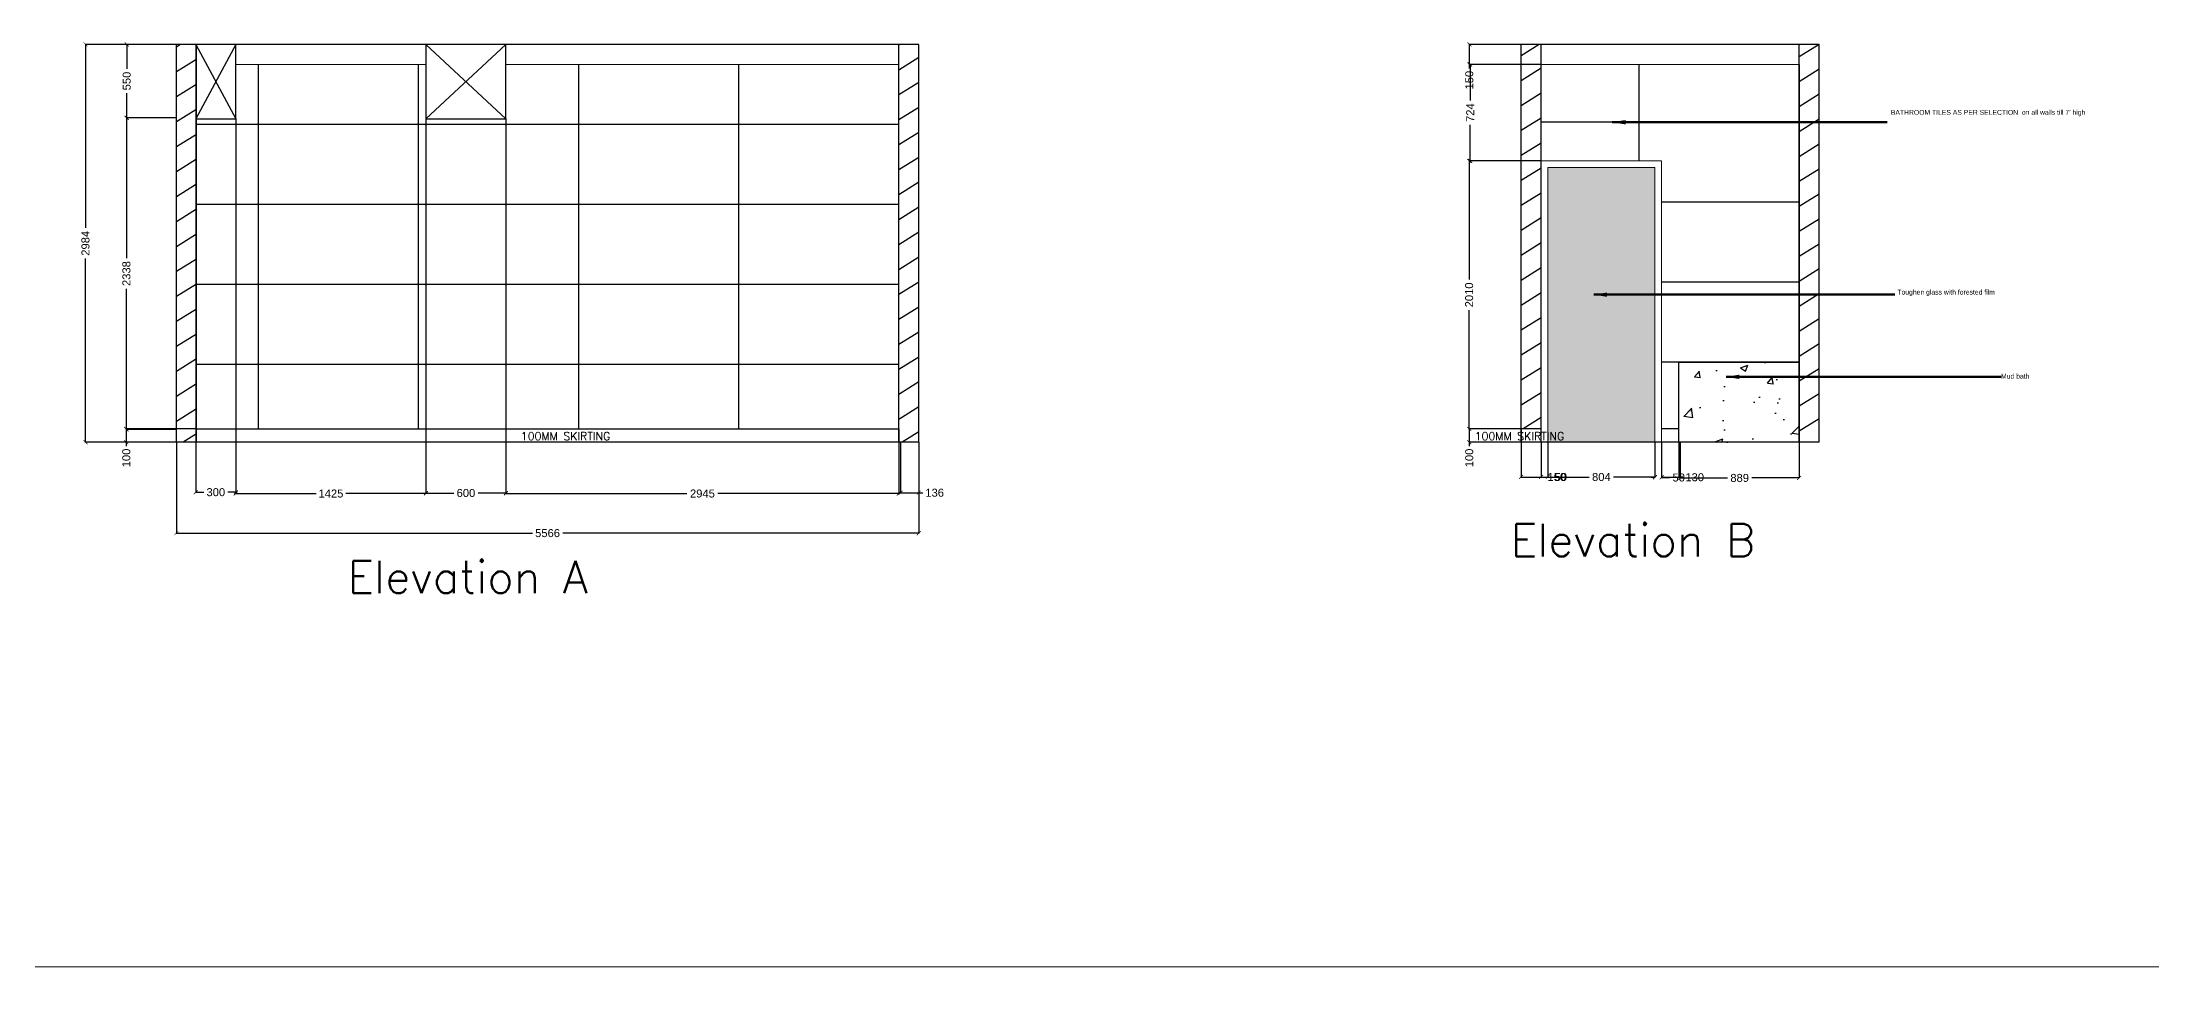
# Model space of a CAD drawing. Header units: millimetres. Extents: x 1464389 to 1998638, y -29162 to 256806.
# Drawn here: x 1533632 to 1549448, y 114146 to 121082 of the extents above; entities that cross this region are included whole.
import ezdxf

# ---------------------------------------------------------------- set-up
doc = ezdxf.new("R2010")
doc.units = ezdxf.units.MM
doc.header["$LTSCALE"] = 15
doc.header["$PDMODE"] = 35
doc.layers.get('0').update_dxf_attribs({"lineweight": 5})
for name, color, linetype, lineweight in [('dimension', 1, 'Continuous', 25), ('false ceiling', 124, 'Continuous', 9), ('leader', 10, 'Continuous', 18), ('LS_DR_Door', 34, 'Continuous', 5), ('LS_DR_TEXT', 7, 'Continuous', 13)]:
    doc.layers.add(name, color=color, linetype=linetype, lineweight=lineweight)
doc.layers.add('Layer 1', color=7, linetype='Continuous')
doc.styles.add('ARIAL', font='arial.ttf')
doc.styles.add('ROMANS', font='romans.shx')
doc.dimstyles.new('MD50', dxfattribs={"dimscale": 50, "dimtxt": 1.9, "dimasz": 1.3, "dimexe": 1.3, "dimexo": 2.38, "dimgap": 1, "dimtad": 1, "dimdec": 0, "dimzin": 3, "dimdsep": 46, "dimtxsty": 'ROMANS', "dimblk": 'OBLIQUE', "dimcen": -1.9, "dimdle": 1.3, "dimclrd": 150, "dimclre": 150, "dimclrt": 256, "dimadec": 0, "dimazin": 0, "dimtfac": 1, "dimtdec": 0, "dimtix": 1, "dimtmove": 2, "dimatfit": 3, "dimfxl": 1, "dimtolj": 1, "dimtzin": 3, "dimarcsym": 0})
doc.dimstyles.new('SC-25', dxfattribs={"dimtxt": 60, "dimasz": 30, "dimexe": 0, "dimexo": 0, "dimgap": 25, "dimtad": 0, "dimdec": 0, "dimzin": 0, "dimdsep": 46, "dimtxsty": 'ARIAL', "dimblk": 'ARCHTICK', "dimcen": 0.09, "dimdle": 3, "dimclrd": 251, "dimclre": 251, "dimclrt": 1, "dimadec": 0, "dimazin": 0, "dimtfac": 1, "dimtdec": 0, "dimtofl": 0, "dimtmove": 0, "dimatfit": 2, "dimfxl": 100, "dimtolj": 1, "dimtzin": 0, "dimarcsym": 0})

# ---------------------------------------------------------------- blocks, each defined once
blk = doc.blocks.new('_Oblique')
at = {"color": 0, "linetype": 'ByBlock', "lineweight": -2}
blk.add_line((-0.5, -0.5), (0.5, 0.5), dxfattribs=at)
blk = doc.blocks.new('_ArchTick')
at = {"color": 0, "linetype": 'ByBlock', "const_width": 0.15}
blk.add_lwpolyline([(-0.5, -0.5), (0.5, 0.5)], dxfattribs=at)
blk = doc.blocks.new('*D2185')
at = {"layer": 'Defpoints', "color": 0, "ltscale": 0.25, "transparency": 16777216}
for p in [(1544869, 120915), (1544338, 120191), (1544869, 120191)]:
    blk.add_point(p, dxfattribs=at)
at = {"layer": 'dimension', "color": 251, "lineweight": -2, "ltscale": 0.25, "transparency": 16777216}
for p, q in [((1544338, 120918), (1544338, 120644)), ((1544869, 120915), (1544338, 120915)), ((1544338, 120188), (1544338, 120462)), ((1544869, 120191), (1544338, 120191))]:
    blk.add_line(p, q, dxfattribs=at)
at = {"layer": 'dimension', "color": 251, "lineweight": -2, "ltscale": 0.25, "transparency": 16777216, "xscale": 30, "yscale": 30, "zscale": 30}
for p, rotation in [((1544338, 120915), 90), ((1544338, 120191), 270)]:
    blk.add_blockref('_ArchTick', p, dxfattribs=dict(at, rotation=rotation))
at = {"layer": 'dimension', "color": 1, "ltscale": 0.25, "transparency": 16777216, "insert": (1544338, 120553), "char_height": 60, "attachment_point": 5, "rotation": 90, "style": 'ARIAL'}
blk.add_mtext('\\A1;724', dxfattribs=at)
blk = doc.blocks.new('*D2186')
at = {"layer": 'Defpoints', "color": 0, "ltscale": 0.25, "transparency": 16777216}
for p in [(1544869, 121065), (1544331, 120915), (1544869, 120915)]:
    blk.add_point(p, dxfattribs=at)
at = {"layer": 'dimension', "color": 251, "lineweight": -2, "ltscale": 0.25, "transparency": 16777216}
for p, q in [((1544331, 121068), (1544331, 120915)), ((1544869, 121065), (1544331, 121065)), ((1544869, 120915), (1544331, 120915)), ((1544331, 120915), (1544331, 120885))]:
    blk.add_line(p, q, dxfattribs=at)
at = {"layer": 'dimension', "color": 251, "lineweight": -2, "ltscale": 0.25, "transparency": 16777216, "xscale": 30, "yscale": 30, "zscale": 30}
for p, rotation in [((1544331, 121065), 90), ((1544331, 120915), 270)]:
    blk.add_blockref('_ArchTick', p, dxfattribs=dict(at, rotation=rotation))
at = {"layer": 'dimension', "color": 1, "ltscale": 0.25, "transparency": 16777216, "insert": (1544331, 120797), "char_height": 60, "attachment_point": 5, "rotation": 90, "style": 'ARIAL'}
blk.add_mtext('\\A1;150', dxfattribs=at)
blk = doc.blocks.new('*D2187')
at = {"layer": 'Defpoints', "color": 0, "ltscale": 0.25, "transparency": 16777216}
for p in [(1544869, 120191), (1544330, 118181), (1544869, 118181)]:
    blk.add_point(p, dxfattribs=at)
at = {"layer": 'dimension', "color": 251, "lineweight": -2, "ltscale": 0.25, "transparency": 16777216}
for p, q in [((1544330, 120194), (1544330, 119301)), ((1544869, 120191), (1544330, 120191)), ((1544330, 118178), (1544330, 119071)), ((1544869, 118181), (1544330, 118181))]:
    blk.add_line(p, q, dxfattribs=at)
at = {"layer": 'dimension', "color": 251, "lineweight": -2, "ltscale": 0.25, "transparency": 16777216, "xscale": 30, "yscale": 30, "zscale": 30}
for p, rotation in [((1544330, 120191), 90), ((1544330, 118181), 270)]:
    blk.add_blockref('_ArchTick', p, dxfattribs=dict(at, rotation=rotation))
at = {"layer": 'dimension', "color": 1, "ltscale": 0.25, "transparency": 16777216, "insert": (1544330, 119186), "char_height": 60, "attachment_point": 5, "rotation": 90, "style": 'ARIAL'}
blk.add_mtext('\\A1;2010', dxfattribs=at)
blk = doc.blocks.new('*D2188')
at = {"layer": 'Defpoints', "color": 0, "ltscale": 0.25, "transparency": 16777216}
for p in [(1544719, 118181), (1544331, 118081), (1544719, 118081)]:
    blk.add_point(p, dxfattribs=at)
at = {"layer": 'dimension', "color": 251, "lineweight": -2, "ltscale": 0.25, "transparency": 16777216}
for p, q in [((1544331, 118184), (1544331, 118081)), ((1544719, 118181), (1544331, 118181)), ((1544719, 118081), (1544331, 118081)), ((1544331, 118081), (1544331, 118051))]:
    blk.add_line(p, q, dxfattribs=at)
at = {"layer": 'dimension', "color": 251, "lineweight": -2, "ltscale": 0.25, "transparency": 16777216, "xscale": 30, "yscale": 30, "zscale": 30}
for p, rotation in [((1544331, 118181), 90), ((1544331, 118081), 270)]:
    blk.add_blockref('_ArchTick', p, dxfattribs=dict(at, rotation=rotation))
at = {"layer": 'dimension', "color": 1, "ltscale": 0.25, "transparency": 16777216, "insert": (1544331, 117963), "char_height": 60, "attachment_point": 5, "rotation": 90, "style": 'ARIAL'}
blk.add_mtext('\\A1;100', dxfattribs=at)
blk = doc.blocks.new('*D2189')
at = {"layer": 'Defpoints', "color": 0, "ltscale": 0.25, "transparency": 16777216}
for p in [(1544719, 118081), (1544869, 118081), (1544869, 117820)]:
    blk.add_point(p, dxfattribs=at)
at = {"layer": 'dimension', "color": 251, "lineweight": -2, "ltscale": 0.25, "transparency": 16777216}
for p, q in [((1544719, 118081), (1544719, 117820)), ((1544869, 118081), (1544869, 117820)), ((1544716, 117820), (1544869, 117820)), ((1544869, 117820), (1544899, 117820))]:
    blk.add_line(p, q, dxfattribs=at)
at = {"layer": 'dimension', "color": 251, "lineweight": -2, "ltscale": 0.25, "transparency": 16777216, "xscale": 30, "yscale": 30, "zscale": 30, "rotation": 180}
blk.add_blockref('_ArchTick', (1544719, 117820), dxfattribs=at)
at = {"layer": 'dimension', "color": 251, "lineweight": -2, "ltscale": 0.25, "transparency": 16777216, "xscale": 30, "yscale": 30, "zscale": 30}
blk.add_blockref('_ArchTick', (1544869, 117820), dxfattribs=at)
at = {"layer": 'dimension', "color": 1, "ltscale": 0.25, "transparency": 16777216, "insert": (1544987, 117820), "char_height": 60, "attachment_point": 5, "style": 'ARIAL'}
blk.add_mtext('\\A1;150', dxfattribs=at)
blk = doc.blocks.new('*D2190')
at = {"layer": 'Defpoints', "color": 0, "ltscale": 0.25, "transparency": 16777216}
for p in [(1544869, 118081), (1544919, 118081), (1544919, 117820)]:
    blk.add_point(p, dxfattribs=at)
at = {"layer": 'dimension', "color": 251, "lineweight": -2, "ltscale": 0.25, "transparency": 16777216}
for p, q in [((1544869, 118081), (1544869, 117820)), ((1544919, 118081), (1544919, 117820)), ((1544866, 117820), (1544919, 117820)), ((1544919, 117820), (1544949, 117820))]:
    blk.add_line(p, q, dxfattribs=at)
at = {"layer": 'dimension', "color": 251, "lineweight": -2, "ltscale": 0.25, "transparency": 16777216, "xscale": 30, "yscale": 30, "zscale": 30, "rotation": 180}
blk.add_blockref('_ArchTick', (1544869, 117820), dxfattribs=at)
at = {"layer": 'dimension', "color": 251, "lineweight": -2, "ltscale": 0.25, "transparency": 16777216, "xscale": 30, "yscale": 30, "zscale": 30}
blk.add_blockref('_ArchTick', (1544919, 117820), dxfattribs=at)
at = {"layer": 'dimension', "color": 1, "ltscale": 0.25, "transparency": 16777216, "insert": (1545017, 117820), "char_height": 60, "attachment_point": 5, "style": 'ARIAL'}
blk.add_mtext('\\A1;50', dxfattribs=at)
blk = doc.blocks.new('*D2191')
at = {"layer": 'Defpoints', "color": 0, "ltscale": 0.25, "transparency": 16777216}
for p in [(1544919, 118081), (1545723, 118081), (1545723, 117820)]:
    blk.add_point(p, dxfattribs=at)
at = {"layer": 'dimension', "color": 251, "lineweight": -2, "ltscale": 0.25, "transparency": 16777216}
for p, q in [((1544919, 118081), (1544919, 117820)), ((1545723, 118081), (1545723, 117820)), ((1544916, 117820), (1545230, 117820)), ((1545726, 117820), (1545412, 117820))]:
    blk.add_line(p, q, dxfattribs=at)
at = {"layer": 'dimension', "color": 251, "lineweight": -2, "ltscale": 0.25, "transparency": 16777216, "xscale": 30, "yscale": 30, "zscale": 30, "rotation": 180}
blk.add_blockref('_ArchTick', (1544919, 117820), dxfattribs=at)
at = {"layer": 'dimension', "color": 251, "lineweight": -2, "ltscale": 0.25, "transparency": 16777216, "xscale": 30, "yscale": 30, "zscale": 30}
blk.add_blockref('_ArchTick', (1545723, 117820), dxfattribs=at)
at = {"layer": 'dimension', "color": 1, "ltscale": 0.25, "transparency": 16777216, "insert": (1545321, 117820), "char_height": 60, "attachment_point": 5, "style": 'ARIAL'}
blk.add_mtext('\\A1;804', dxfattribs=at)
blk = doc.blocks.new('*D2192')
at = {"layer": 'Defpoints', "color": 0, "ltscale": 0.25, "transparency": 16777216}
for p in [(1545723, 118081), (1545773, 118081), (1545773, 117816)]:
    blk.add_point(p, dxfattribs=at)
at = {"layer": 'dimension', "color": 251, "lineweight": -2, "ltscale": 0.25, "transparency": 16777216}
for p, q in [((1545723, 118081), (1545723, 117816)), ((1545773, 118081), (1545773, 117816)), ((1545723, 117816), (1545693, 117816)), ((1545773, 117816), (1545833, 117816))]:
    blk.add_line(p, q, dxfattribs=at)
at = {"layer": 'dimension', "color": 251, "lineweight": -2, "ltscale": 0.25, "transparency": 16777216, "xscale": 30, "yscale": 30, "zscale": 30}
blk.add_blockref('_ArchTick', (1545723, 117816), dxfattribs=at)
at = {"layer": 'dimension', "color": 251, "lineweight": -2, "ltscale": 0.25, "transparency": 16777216, "xscale": 30, "yscale": 30, "zscale": 30, "rotation": 180}
blk.add_blockref('_ArchTick', (1545773, 117816), dxfattribs=at)
at = {"layer": 'dimension', "color": 1, "ltscale": 0.25, "transparency": 16777216, "insert": (1545901, 117816), "char_height": 60, "attachment_point": 5, "style": 'ARIAL'}
blk.add_mtext('\\A1;50', dxfattribs=at)
blk = doc.blocks.new('*D2193')
at = {"layer": 'Defpoints', "color": 0, "ltscale": 0.25, "transparency": 16777216}
for p in [(1545773, 118081), (1545903, 118081), (1545903, 117818)]:
    blk.add_point(p, dxfattribs=at)
at = {"layer": 'dimension', "color": 251, "lineweight": -2, "ltscale": 0.25, "transparency": 16777216}
for p, q in [((1545773, 118081), (1545773, 117818)), ((1545903, 118081), (1545903, 117818)), ((1545770, 117818), (1545903, 117818)), ((1545903, 117818), (1545933, 117818))]:
    blk.add_line(p, q, dxfattribs=at)
at = {"layer": 'dimension', "color": 251, "lineweight": -2, "ltscale": 0.25, "transparency": 16777216, "xscale": 30, "yscale": 30, "zscale": 30, "rotation": 180}
blk.add_blockref('_ArchTick', (1545773, 117818), dxfattribs=at)
at = {"layer": 'dimension', "color": 251, "lineweight": -2, "ltscale": 0.25, "transparency": 16777216, "xscale": 30, "yscale": 30, "zscale": 30}
blk.add_blockref('_ArchTick', (1545903, 117818), dxfattribs=at)
at = {"layer": 'dimension', "color": 1, "ltscale": 0.25, "transparency": 16777216, "insert": (1546021, 117818), "char_height": 60, "attachment_point": 5, "style": 'ARIAL'}
blk.add_mtext('\\A1;130', dxfattribs=at)
blk = doc.blocks.new('*D2194')
at = {"layer": 'Defpoints', "color": 0, "ltscale": 0.25, "transparency": 16777216}
for p in [(1545913, 118081), (1546803, 118081), (1546803, 117813)]:
    blk.add_point(p, dxfattribs=at)
at = {"layer": 'dimension', "color": 251, "lineweight": -2, "ltscale": 0.25, "transparency": 16777216}
for p, q in [((1545913, 118081), (1545913, 117813)), ((1546803, 118081), (1546803, 117813)), ((1545910, 117813), (1546267, 117813)), ((1546806, 117813), (1546450, 117813))]:
    blk.add_line(p, q, dxfattribs=at)
at = {"layer": 'dimension', "color": 251, "lineweight": -2, "ltscale": 0.25, "transparency": 16777216, "xscale": 30, "yscale": 30, "zscale": 30, "rotation": 180}
blk.add_blockref('_ArchTick', (1545913, 117813), dxfattribs=at)
at = {"layer": 'dimension', "color": 251, "lineweight": -2, "ltscale": 0.25, "transparency": 16777216, "xscale": 30, "yscale": 30, "zscale": 30}
blk.add_blockref('_ArchTick', (1546803, 117813), dxfattribs=at)
at = {"layer": 'dimension', "color": 1, "ltscale": 0.25, "transparency": 16777216, "insert": (1546358, 117813), "char_height": 60, "attachment_point": 5, "style": 'ARIAL'}
blk.add_mtext('\\A1;889', dxfattribs=at)
blk = doc.blocks.new('*D2195')
at = {"layer": 'Defpoints', "color": 0, "ltscale": 0.25, "transparency": 16777216}
for p in [(1534638, 121065), (1534266, 120515), (1534638, 120515)]:
    blk.add_point(p, dxfattribs=at)
at = {"layer": 'dimension', "color": 251, "lineweight": -2, "ltscale": 0.25, "transparency": 16777216}
for p, q in [((1534266, 121068), (1534266, 120881)), ((1534638, 121065), (1534266, 121065)), ((1534266, 120512), (1534266, 120699)), ((1534638, 120515), (1534266, 120515))]:
    blk.add_line(p, q, dxfattribs=at)
at = {"layer": 'dimension', "color": 251, "lineweight": -2, "ltscale": 0.25, "transparency": 16777216, "xscale": 30, "yscale": 30, "zscale": 30}
for p, rotation in [((1534266, 121065), 90), ((1534266, 120515), 270)]:
    blk.add_blockref('_ArchTick', p, dxfattribs=dict(at, rotation=rotation))
at = {"layer": 'dimension', "color": 1, "ltscale": 0.25, "transparency": 16777216, "insert": (1534266, 120790), "char_height": 60, "attachment_point": 5, "rotation": 90, "style": 'ARIAL'}
blk.add_mtext('\\A1;550', dxfattribs=at)
blk = doc.blocks.new('*D1605')
at = {"layer": 'Defpoints', "color": 0, "ltscale": 0.25, "transparency": 16777216}
for p in [(1534638, 120515), (1534264, 118177), (1534638, 118177)]:
    blk.add_point(p, dxfattribs=at)
at = {"layer": 'dimension', "color": 251, "lineweight": -2, "ltscale": 0.25, "transparency": 16777216}
for p, q in [((1534264, 120518), (1534264, 119461)), ((1534638, 120515), (1534264, 120515)), ((1534264, 118174), (1534264, 119231)), ((1534638, 118177), (1534264, 118177))]:
    blk.add_line(p, q, dxfattribs=at)
at = {"layer": 'dimension', "color": 251, "lineweight": -2, "ltscale": 0.25, "transparency": 16777216, "xscale": 30, "yscale": 30, "zscale": 30}
for p, rotation in [((1534264, 120515), 90), ((1534264, 118177), 270)]:
    blk.add_blockref('_ArchTick', p, dxfattribs=dict(at, rotation=rotation))
at = {"layer": 'dimension', "color": 1, "ltscale": 0.25, "transparency": 16777216, "insert": (1534264, 119346), "char_height": 60, "attachment_point": 5, "rotation": 90, "style": 'ARIAL'}
blk.add_mtext('\\A1;2338', dxfattribs=at)
blk = doc.blocks.new('*D2196')
at = {"layer": 'Defpoints', "color": 0, "ltscale": 0.25, "transparency": 16777216}
for p in [(1534788, 118181), (1534263, 118081), (1534788, 118081)]:
    blk.add_point(p, dxfattribs=at)
at = {"layer": 'dimension', "color": 251, "lineweight": -2, "ltscale": 0.25, "transparency": 16777216}
for p, q in [((1534263, 118184), (1534263, 118081)), ((1534788, 118181), (1534263, 118181)), ((1534788, 118081), (1534263, 118081)), ((1534263, 118081), (1534263, 118051))]:
    blk.add_line(p, q, dxfattribs=at)
at = {"layer": 'dimension', "color": 251, "lineweight": -2, "ltscale": 0.25, "transparency": 16777216, "xscale": 30, "yscale": 30, "zscale": 30}
for p, rotation in [((1534263, 118181), 90), ((1534263, 118081), 270)]:
    blk.add_blockref('_ArchTick', p, dxfattribs=dict(at, rotation=rotation))
at = {"layer": 'dimension', "color": 1, "ltscale": 0.25, "transparency": 16777216, "insert": (1534263, 117963), "char_height": 60, "attachment_point": 5, "rotation": 90, "style": 'ARIAL'}
blk.add_mtext('\\A1;100', dxfattribs=at)
blk = doc.blocks.new('*D2197')
at = {"layer": 'Defpoints', "color": 0, "ltscale": 0.25, "transparency": 16777216}
for p in [(1534784, 120508), (1535084, 120508), (1535084, 117706)]:
    blk.add_point(p, dxfattribs=at)
at = {"layer": 'dimension', "color": 251, "lineweight": -2, "ltscale": 0.25, "transparency": 16777216}
for p, q in [((1534784, 120508), (1534784, 117706)), ((1535084, 120508), (1535084, 117706)), ((1534781, 117706), (1534843, 117706)), ((1535087, 117706), (1535025, 117706))]:
    blk.add_line(p, q, dxfattribs=at)
at = {"layer": 'dimension', "color": 251, "lineweight": -2, "ltscale": 0.25, "transparency": 16777216, "xscale": 30, "yscale": 30, "zscale": 30, "rotation": 180}
blk.add_blockref('_ArchTick', (1534784, 117706), dxfattribs=at)
at = {"layer": 'dimension', "color": 251, "lineweight": -2, "ltscale": 0.25, "transparency": 16777216, "xscale": 30, "yscale": 30, "zscale": 30}
blk.add_blockref('_ArchTick', (1535084, 117706), dxfattribs=at)
at = {"layer": 'dimension', "color": 1, "ltscale": 0.25, "transparency": 16777216, "insert": (1534934, 117706), "char_height": 60, "attachment_point": 5, "style": 'ARIAL'}
blk.add_mtext('\\A1;300', dxfattribs=at)
blk = doc.blocks.new('*D2198')
at = {"layer": 'Defpoints', "color": 0, "ltscale": 0.25, "transparency": 16777216}
for p in [(1536509, 120508), (1537109, 120508), (1537109, 117700)]:
    blk.add_point(p, dxfattribs=at)
at = {"layer": 'dimension', "color": 251, "lineweight": -2, "ltscale": 0.25, "transparency": 16777216}
for p, q in [((1536509, 120508), (1536509, 117700)), ((1537109, 120508), (1537109, 117700)), ((1536506, 117700), (1536718, 117700)), ((1537112, 117700), (1536900, 117700))]:
    blk.add_line(p, q, dxfattribs=at)
at = {"layer": 'dimension', "color": 251, "lineweight": -2, "ltscale": 0.25, "transparency": 16777216, "xscale": 30, "yscale": 30, "zscale": 30, "rotation": 180}
blk.add_blockref('_ArchTick', (1536509, 117700), dxfattribs=at)
at = {"layer": 'dimension', "color": 251, "lineweight": -2, "ltscale": 0.25, "transparency": 16777216, "xscale": 30, "yscale": 30, "zscale": 30}
blk.add_blockref('_ArchTick', (1537109, 117700), dxfattribs=at)
at = {"layer": 'dimension', "color": 1, "ltscale": 0.25, "transparency": 16777216, "insert": (1536809, 117700), "char_height": 60, "attachment_point": 5, "style": 'ARIAL'}
blk.add_mtext('\\A1;600', dxfattribs=at)
blk = doc.blocks.new('*D1606')
at = {"layer": 'Defpoints', "color": 0, "ltscale": 0.25, "transparency": 16777216}
for p in [(1535084, 118081), (1536509, 118081), (1536509, 117696)]:
    blk.add_point(p, dxfattribs=at)
at = {"layer": 'dimension', "color": 251, "lineweight": -2, "ltscale": 0.25, "transparency": 16777216}
for p, q in [((1535084, 118081), (1535084, 117696)), ((1536509, 118081), (1536509, 117696)), ((1535081, 117696), (1535685, 117696)), ((1536512, 117696), (1535908, 117696))]:
    blk.add_line(p, q, dxfattribs=at)
at = {"layer": 'dimension', "color": 251, "lineweight": -2, "ltscale": 0.25, "transparency": 16777216, "xscale": 30, "yscale": 30, "zscale": 30, "rotation": 180}
blk.add_blockref('_ArchTick', (1535084, 117696), dxfattribs=at)
at = {"layer": 'dimension', "color": 251, "lineweight": -2, "ltscale": 0.25, "transparency": 16777216, "xscale": 30, "yscale": 30, "zscale": 30}
blk.add_blockref('_ArchTick', (1536509, 117696), dxfattribs=at)
at = {"layer": 'dimension', "color": 1, "ltscale": 0.25, "transparency": 16777216, "insert": (1535797, 117696), "char_height": 60, "attachment_point": 5, "style": 'ARIAL'}
blk.add_mtext('\\A1;1425', dxfattribs=at)
blk = doc.blocks.new('*D2199')
at = {"layer": 'Defpoints', "color": 0, "ltscale": 0.25, "transparency": 16777216}
for p in [(1537109, 118081), (1540054, 118081), (1540054, 117696)]:
    blk.add_point(p, dxfattribs=at)
at = {"layer": 'dimension', "color": 251, "lineweight": -2, "ltscale": 0.25, "transparency": 16777216}
for p, q in [((1537109, 118081), (1537109, 117696)), ((1540054, 118081), (1540054, 117696)), ((1537106, 117696), (1538466, 117696)), ((1540057, 117696), (1538697, 117696))]:
    blk.add_line(p, q, dxfattribs=at)
at = {"layer": 'dimension', "color": 251, "lineweight": -2, "ltscale": 0.25, "transparency": 16777216, "xscale": 30, "yscale": 30, "zscale": 30, "rotation": 180}
blk.add_blockref('_ArchTick', (1537109, 117696), dxfattribs=at)
at = {"layer": 'dimension', "color": 251, "lineweight": -2, "ltscale": 0.25, "transparency": 16777216, "xscale": 30, "yscale": 30, "zscale": 30}
blk.add_blockref('_ArchTick', (1540054, 117696), dxfattribs=at)
at = {"layer": 'dimension', "color": 1, "ltscale": 0.25, "transparency": 16777216, "insert": (1538582, 117696), "char_height": 60, "attachment_point": 5, "style": 'ARIAL'}
blk.add_mtext('\\A1;2945', dxfattribs=at)
blk = doc.blocks.new('*D2200')
at = {"layer": 'Defpoints', "color": 0, "ltscale": 0.25, "transparency": 16777216}
for p in [(1540068, 118081), (1540204, 118081), (1540204, 117702)]:
    blk.add_point(p, dxfattribs=at)
at = {"layer": 'dimension', "color": 251, "lineweight": -2, "ltscale": 0.25, "transparency": 16777216}
for p, q in [((1540068, 118081), (1540068, 117702)), ((1540204, 118081), (1540204, 117702)), ((1540065, 117702), (1540204, 117702)), ((1540204, 117702), (1540234, 117702))]:
    blk.add_line(p, q, dxfattribs=at)
at = {"layer": 'dimension', "color": 251, "lineweight": -2, "ltscale": 0.25, "transparency": 16777216, "xscale": 30, "yscale": 30, "zscale": 30, "rotation": 180}
blk.add_blockref('_ArchTick', (1540068, 117702), dxfattribs=at)
at = {"layer": 'dimension', "color": 251, "lineweight": -2, "ltscale": 0.25, "transparency": 16777216, "xscale": 30, "yscale": 30, "zscale": 30}
blk.add_blockref('_ArchTick', (1540204, 117702), dxfattribs=at)
at = {"layer": 'dimension', "color": 1, "ltscale": 0.25, "transparency": 16777216, "insert": (1540323, 117702), "char_height": 60, "attachment_point": 5, "style": 'ARIAL'}
blk.add_mtext('\\A1;136', dxfattribs=at)
blk = doc.blocks.new('*D2201')
at = {"layer": 'Defpoints', "color": 0, "ltscale": 0.25, "transparency": 16777216}
for p in [(1534638, 118081), (1540204, 118081), (1540204, 117399)]:
    blk.add_point(p, dxfattribs=at)
at = {"layer": 'dimension', "color": 251, "lineweight": -2, "ltscale": 0.25, "transparency": 16777216}
for p, q in [((1534638, 118081), (1534638, 117399)), ((1540204, 118081), (1540204, 117399)), ((1534635, 117399), (1537307, 117399)), ((1540207, 117399), (1537536, 117399))]:
    blk.add_line(p, q, dxfattribs=at)
at = {"layer": 'dimension', "color": 251, "lineweight": -2, "ltscale": 0.25, "transparency": 16777216, "xscale": 30, "yscale": 30, "zscale": 30, "rotation": 180}
blk.add_blockref('_ArchTick', (1534638, 117399), dxfattribs=at)
at = {"layer": 'dimension', "color": 251, "lineweight": -2, "ltscale": 0.25, "transparency": 16777216, "xscale": 30, "yscale": 30, "zscale": 30}
blk.add_blockref('_ArchTick', (1540204, 117399), dxfattribs=at)
at = {"layer": 'dimension', "color": 1, "ltscale": 0.25, "transparency": 16777216, "insert": (1537421, 117399), "char_height": 60, "attachment_point": 5, "style": 'ARIAL'}
blk.add_mtext('\\A1;5566', dxfattribs=at)
blk = doc.blocks.new('*D2202')
at = {"layer": 'Defpoints', "color": 0, "ltscale": 0.25, "transparency": 16777216}
for p in [(1534638, 121065), (1533957, 118081), (1534638, 118081)]:
    blk.add_point(p, dxfattribs=at)
at = {"layer": 'dimension', "color": 251, "lineweight": -2, "ltscale": 0.25, "transparency": 16777216}
for p, q in [((1533957, 121068), (1533957, 119688)), ((1534638, 121065), (1533957, 121065)), ((1533957, 118078), (1533957, 119458)), ((1534638, 118081), (1533957, 118081))]:
    blk.add_line(p, q, dxfattribs=at)
at = {"layer": 'dimension', "color": 251, "lineweight": -2, "ltscale": 0.25, "transparency": 16777216, "xscale": 30, "yscale": 30, "zscale": 30}
for p, rotation in [((1533957, 121065), 90), ((1533957, 118081), 270)]:
    blk.add_blockref('_ArchTick', p, dxfattribs=dict(at, rotation=rotation))
at = {"layer": 'dimension', "color": 1, "ltscale": 0.25, "transparency": 16777216, "insert": (1533957, 119573), "char_height": 60, "attachment_point": 5, "rotation": 90, "style": 'ARIAL'}
blk.add_mtext('\\A1;2984', dxfattribs=at)

msp = doc.modelspace()

# ---------------------------------------------------------------- hatches: boundary and pattern name
at = {"layer": 'Layer 1', "ltscale": 20, "true_color": 0xc7c8ca}
h = msp.add_hatch(color=9, dxfattribs=at)
h.dxf.hatch_style = 1
h.paths.add_polyline_path([(1545722.9, 120141.1), (1544918.9, 120141.1), (1544918.9, 118081.1), (1545722.9, 118081.1)])
at = {"layer": 'Layer 1', "ltscale": 20, "true_color": 0x636466}
h = msp.add_hatch(dxfattribs=at)
h.set_pattern_fill('AR-CONC', color=251, scale=3)
h.set_pattern_definition([(50, (1065481.56, 417760.12), (546.554, -47.81726), [57.15, -628.65]), (355, (1065481.56, 417760.1), (-105.73026, 573.17054), [45.72, -502.92175]), (100.45144, (1065527.1, 417756.14), (440.82374, 525.35326), [48.57, -534.27073]), (46.1842, (1065481.56, 417912.5), (813.2371, -126.127), [85.725, -942.975]), (96.63556, (1065549.3, 417902), (712.2124, 742.2784), [72.8551, -801.4068]), (351.18415, (1065481.6, 417912.5), (712.2124, 742.2784), [68.5799, -754.3792]), (21, (1065557.76, 417874.42), (454.84317, -306.7956), [57.15, -628.65]), (326, (1065557.76, 417874.4), (185.4061, 552.5639), [45.72, -502.92]), (71.45144, (1065595.67, 417848.86), (640.24926, 245.7683), [48.57, -534.2698]), (37.5, (1065481.56, 417760.12), (9.26581, 253.665117), [0, -496.824, 0, -510.54, 0, -504.825]), (7.5, (1065481.56, 417760.12), (200.45899, 300.54172), [0, -291.084, 0, -485.394, 0, -192.405]), (327.5, (1065311.64, 417760.12), (406.771786, -17.18623), [0, -190.5, 0, -594.36, 0, -788.67]), (317.5, (1065235.44, 417760.12), (444.38754, 76.27947), [0, -247.65, 0, -394.716, 0, -560.07])])
h.paths.add_polyline_path([(1553428.2, 118671.1), (1552838.2, 118671.1), (1552838.2, 118521.1), (1552538.2, 118521.1), (1552538.2, 118371.1), (1552238.2, 118371.1), (1552238.2, 118221.1), (1551938.2, 118221.1), (1551938.2, 118081.1), (1553428.2, 118081.1)])
h.paths.add_polyline_path([(1546802.9, 118681.1), (1545902.9, 118681.1), (1545902.9, 118081.1), (1546802.9, 118081.1)])

# ---------------------------------------------------------------- linework, layer by layer
at = {"ltscale": 0.25}
msp.add_lwpolyline([(1566247, 114146.4), (1520964.5, 114146.4)], dxfattribs=at)
at = {"layer": 'false ceiling', "ltscale": 0.25}
for p, q in [((1536509, 120914.9), (1535084, 120914.9)), ((1540054.4, 120914.9), (1537109, 120914.9)), ((1546802.9, 120914.9), (1544868.9, 120914.9))]:
    msp.add_line(p, q, dxfattribs=at)
at = {"layer": 'Layer 1', "color": 8, "linetype": 'Continuous', "ltscale": 0.25}
for p, q in [((1534670.1, 121064.9), (1534638.4, 121045.1)), ((1540062.5, 121064.9), (1540054.4, 121059.9)), ((1544855.7, 121064.9), (1544718.9, 120979.5)), ((1546952.7, 121064.9), (1546802.9, 120971.3)), ((1534784, 120948.9), (1534638.4, 120857.9)), ((1540204.4, 120966.4), (1540054.4, 120872.7)), ((1544868.9, 120886), (1544718.9, 120792.3)), ((1546952.9, 120877.9), (1546802.9, 120784.2)), ((1534784, 120761.7), (1534638.4, 120670.7)), ((1540204.4, 120779.2), (1540054.4, 120685.5)), ((1544868.9, 120698.8), (1544718.9, 120605.1)), ((1546952.9, 120690.7), (1546802.9, 120597)), ((1534784, 120574.5), (1534638.4, 120483.5)), ((1540204.4, 120592), (1540054.4, 120498.3)), ((1534788.4, 120390), (1534638.4, 120296.3)), ((1540204.4, 120404.8), (1540054.4, 120311.1)), ((1544868.9, 120511.6), (1544718.9, 120417.9)), ((1546952.9, 120503.5), (1546802.9, 120409.8)), ((1534788.4, 120202.8), (1534638.4, 120109.1)), ((1540204.4, 120217.6), (1540054.4, 120123.9)), ((1544868.9, 120324.4), (1544718.9, 120230.7)), ((1546952.9, 120316.3), (1546802.9, 120222.6)), ((1544868.9, 120137.2), (1544718.9, 120043.5)), ((1546952.9, 120129.1), (1546802.9, 120035.4)), ((1534788.4, 120015.6), (1534638.4, 119921.9)), ((1540204.4, 120030.4), (1540054.4, 119936.7)), ((1544868.9, 119950), (1544718.9, 119856.3)), ((1546952.9, 119941.9), (1546802.9, 119848.2)), ((1534788.4, 119828.4), (1534638.4, 119734.7)), ((1540204.4, 119843.2), (1540054.4, 119749.5)), ((1544868.9, 119762.9), (1544718.9, 119669.1)), ((1546952.9, 119754.7), (1546802.9, 119661)), ((1534788.4, 119641.2), (1534638.4, 119547.5)), ((1540204.4, 119656), (1540054.4, 119562.3)), ((1544868.9, 119575.7), (1544718.9, 119481.9)), ((1546952.9, 119567.5), (1546802.9, 119473.8)), ((1534788.4, 119454), (1534638.4, 119360.3)), ((1540204.4, 119468.8), (1540054.4, 119375.1)), ((1534788.4, 119266.8), (1534638.4, 119173.1)), ((1540204.4, 119281.6), (1540054.4, 119187.9)), ((1544868.9, 119388.5), (1544718.9, 119294.7)), ((1546952.9, 119380.3), (1546802.9, 119286.6)), ((1540204.4, 119094.4), (1540054.4, 119000.7)), ((1544868.9, 119201.3), (1544718.9, 119107.5)), ((1546952.9, 119193.1), (1546802.9, 119099.4)), ((1534788.4, 119079.7), (1534638.4, 118985.9)), ((1544868.9, 119014.1), (1544718.9, 118920.3)), ((1546952.9, 119005.9), (1546802.9, 118912.2)), ((1534788.4, 118892.5), (1534638.4, 118798.7)), ((1540204.4, 118907.2), (1540054.4, 118813.5)), ((1544868.9, 118826.9), (1544718.9, 118733.2)), ((1546952.9, 118818.7), (1546802.9, 118725)), ((1534788.4, 118705.3), (1534638.4, 118611.5)), ((1540204.4, 118720.1), (1540054.4, 118626.3)), ((1544868.9, 118639.7), (1544718.9, 118546)), ((1546952.9, 118631.5), (1546802.9, 118537.8)), ((1534788.4, 118518.1), (1534638.4, 118424.3)), ((1540204.4, 118532.9), (1540054.4, 118439.1)), ((1534788.4, 118330.9), (1534638.4, 118237.1)), ((1540204.4, 118345.7), (1540054.4, 118251.9)), ((1544868.9, 118452.5), (1544718.9, 118358.8)), ((1546952.9, 118444.4), (1546802.9, 118350.6)), ((1534788.4, 118143.7), (1534688.2, 118081.1)), ((1540204.4, 118158.5), (1540080.5, 118081.1)), ((1544868.9, 118265.3), (1544734.2, 118181.1)), ((1546952.9, 118257.2), (1546802.9, 118163.4))]:
    msp.add_line(p, q, dxfattribs=at)
at = {"layer": 'Layer 1', "color": 18, "ltscale": 20, "true_color": 0x000000}
for p, q in [((1534638.4, 118081.1), (1534638.4, 121064.9)), ((1534788.4, 118081.1), (1534788.4, 121064.9)), ((1540054.4, 118081.1), (1540054.4, 121064.9)), ((1540204.4, 118081.1), (1540204.4, 121064.9)), ((1544718.9, 118081.1), (1544718.9, 121064.9)), ((1544868.9, 118081.1), (1544868.9, 121064.9)), ((1546802.9, 118081.1), (1546802.9, 121064.9)), ((1546952.9, 118081.1), (1546952.9, 121064.9)), ((1546802.9, 120914.9), (1546802.9, 118081.1))]:
    msp.add_line(p, q, dxfattribs=at)
at = {"layer": 'Layer 1', "color": 252, "ltscale": 20, "true_color": 0x939598}
for p, q in [((1535254.4, 118181.1), (1535254.4, 120914.9)), ((1536454.4, 118181.1), (1536454.4, 120914.9)), ((1537654.4, 118181.1), (1537654.4, 120914.9)), ((1538854.4, 118181.1), (1538854.4, 120914.9)), ((1545602.9, 120914.9), (1545602.9, 120191.1))]:
    msp.add_line(p, q, dxfattribs=at)
at = {"layer": 'Layer 1', "color": 18, "ltscale": 20, "true_color": 0x000000}
for points in [[(1540204.4, 121064.9), (1534638.4, 121064.9)], [(1546952.9, 121064.9), (1544718.9, 121064.9)], [(1546802.9, 118681.1), (1545902.9, 118681.1)], [(1546802.9, 118081.1), (1545902.9, 118081.1), (1545902.9, 118681.1)], [(1545902.9, 118681.1), (1546802.9, 118681.1)], [(1534788.4, 118081.1), (1534788.4, 118181.1), (1540054.4, 118181.1), (1540054.4, 118081.1)], [(1544868.9, 118181.1), (1544718.9, 118181.1), (1544718.9, 118081.1)], [(1545902.9, 118081.1), (1545902.9, 118181.1), (1545768.9, 118181.1)], [(1540204.4, 118081.1), (1534638.4, 118081.1)], [(1546952.9, 118081.1), (1544718.9, 118081.1)]]:
    msp.add_lwpolyline(points, dxfattribs=at)
at = {"layer": 'Layer 1', "ltscale": 0.25}
for points in [[(1535084, 120507.7), (1535084, 121064.9), (1534784, 121064.9), (1534784, 120536.7)], [(1534784, 121064.9), (1535084, 120507.7)], [(1535084, 121064.9), (1534784, 120507.7)], [(1537109, 120507.7), (1537109, 121064.9), (1536509, 121064.9), (1536509, 120507.7)], [(1536509, 121064.9), (1537109, 120507.7)], [(1537109, 121064.9), (1536509, 120507.7)], [(1534784, 120607.7), (1534784, 120507.7), (1535084, 120507.7)], [(1536509, 120507.7), (1537109, 120507.7)]]:
    msp.add_lwpolyline(points, dxfattribs=at)
at = {"layer": 'Layer 1', "color": 252, "ltscale": 20, "true_color": 0x939598}
for points in [[(1540054.4, 120464.9), (1534788.4, 120464.9)], [(1546802.9, 120481.1), (1544868.9, 120481.1)], [(1546802.9, 119881.1), (1545772.9, 119881.1)], [(1540054.4, 119864.9), (1534788.4, 119864.9)], [(1540054.4, 119264.9), (1534788.4, 119264.9)], [(1546802.9, 119281.1), (1545772.9, 119281.1)], [(1540054.4, 118664.9), (1534788.4, 118664.9)], [(1546802.9, 118681.1), (1545772.9, 118681.1)]]:
    msp.add_lwpolyline(points, dxfattribs=at)
at = {"layer": 'LS_DR_Door', "ltscale": 0.25}
for p, q in [((1544868.9, 118081.1), (1544868.9, 120191.1)), ((1545772.9, 120191.1), (1544868.9, 120191.1)), ((1545722.9, 118081.1), (1545722.9, 120141.1)), ((1545772.9, 118081.1), (1545772.9, 120191.1))]:
    msp.add_line(p, q, dxfattribs=at)
msp.add_lwpolyline([(1545722.9, 120141.1), (1544918.9, 120141.1), (1544918.9, 118081.1)], dxfattribs=at)

# ---------------------------------------------------------------- texts
at = {"layer": 'Layer 1', "ltscale": 0.25, "style": 'ROMANS'}
for s, p in [('Elevation B', (1544640.6, 117224.6)), ('Elevation A', (1535921.1, 116948.1))]:
    msp.add_text(s, height=244.532, dxfattribs=at).set_placement(p)
at = {"layer": 'LS_DR_TEXT', "ltscale": 0.25, "char_height": 36.48, "width": 2655.202, "attachment_point": 3, "style": 'ARIAL'}
for s, insert in [('BATHROOM TILES AS PER SELECTION  on all walls till 7’ high', (1548949.7, 120573.4)), ('Toughen glass with forested film', (1548271, 119225)), ('Mud bath', (1548529.9, 118594.7))]:
    msp.add_mtext(s, dxfattribs=dict(at, insert=insert))
at = {"layer": 'LS_DR_TEXT', "ltscale": 0.25, "char_height": 60, "attachment_point": 1, "style": 'ROMANS'}
for insert in [(1537173, 118156.4), (1544324.1, 118156.4)]:
    msp.add_mtext_dynamic_manual_height_columns('\\pxqc;100MM SKIRTING', width=765.98, gutter_width=375, heights=[0], dxfattribs=dict(at, insert=insert))

# ---------------------------------------------------------------- dimensions: what is measured, and where the dimension line sits
at = {"layer": 'dimension', "ltscale": 0.25}
for base, p1, p2, picture, middle in [((1533956.5, 118081.1), (1534638.4, 121064.9), (1534638.4, 118081.1), '*D2202', (1533956.5, 119573)), ((1534266, 120515), (1534638.4, 121064.9), (1534638.4, 120515), '*D2195', (1534266, 120790)), ((1544330.8, 120914.9), (1544868.9, 121064.9), (1544868.9, 120914.9), '*D2186', (1544330.8, 120796.6)), ((1544338.3, 120191.1), (1544868.9, 120914.9), (1544868.9, 120191.1), '*D2185', (1544338.3, 120553)), ((1534264.1, 118176.8), (1534638.4, 120515), (1534638.4, 118176.8), '*D1605', (1534264.1, 119345.9)), ((1544330.4, 118181.1), (1544868.9, 120191.1), (1544868.9, 118181.1), '*D2187', (1544330.4, 119186.1)), ((1534263.4, 118081.1), (1534788.4, 118181.1), (1534788.4, 118081.1), '*D2196', (1534263.4, 117962.7)), ((1544331.5, 118081.1), (1544718.9, 118181.1), (1544718.9, 118081.1), '*D2188', (1544331.5, 117962.7))]:
    dim = msp.add_linear_dim(base=base, p1=p1, p2=p2, angle=90, dimstyle='SC-25', dxfattribs=at)
    dim.commit()
    dim.dimension.update_dxf_attribs({"geometry": picture, "text_midpoint": middle})
for base, p1, p2, picture, middle in [((1535084, 117705.7), (1534784, 120507.7), (1535084, 120507.7), '*D2197', (1534934, 117705.7)), ((1540204.4, 117399.1), (1534638.4, 118081.1), (1540204.4, 118081.1), '*D2201', (1537421.4, 117399.1)), ((1536509, 117696), (1535084, 118081.1), (1536509, 118081.1), '*D1606', (1535796.5, 117696)), ((1540054.4, 117695.7), (1537109, 118081.1), (1540054.4, 118081.1), '*D2199', (1538581.7, 117695.7)), ((1540204.4, 117702.1), (1540068.1, 118081.1), (1540204.4, 118081.1), '*D2200', (1540322.8, 117702.1)), ((1544868.9, 117820.5), (1544718.9, 118081.1), (1544868.9, 118081.1), '*D2189', (1544987.3, 117820.5)), ((1544918.9, 117820.5), (1544868.9, 118081.1), (1544918.9, 118081.1), '*D2190', (1545016.8, 117820.5)), ((1545722.9, 117820.5), (1544918.9, 118081.1), (1545722.9, 118081.1), '*D2191', (1545320.9, 117820.5)), ((1545772.9, 117815.8), (1545722.9, 118081.1), (1545772.9, 118081.1), '*D2192', (1545900.8, 117815.8)), ((1545902.9, 117818.1), (1545772.9, 118081.1), (1545902.9, 118081.1), '*D2193', (1546021.3, 117818.1)), ((1546802.9, 117813.4), (1545913.5, 118081.1), (1546802.9, 118081.1), '*D2194', (1546358.2, 117813.4))]:
    dim = msp.add_linear_dim(base=base, p1=p1, p2=p2, dimstyle='SC-25', dxfattribs=at)
    dim.commit()
    dim.dimension.update_dxf_attribs({"geometry": picture, "text_midpoint": middle})
dim = msp.add_linear_dim(base=(1537109, 117699.6), p1=(1536509, 120507.7), p2=(1537109, 120507.7), dimstyle='SC-25', dxfattribs=at)
dim.commit()
dim.dimension.update_dxf_attribs({"geometry": '*D2198', "text_midpoint": (1536809, 117699.6), "dimtype": 160})

# ---------------------------------------------------------------- leaders
at = {"layer": 'leader', "color": 1, "ltscale": 0.25}
for points in [[(1545403.1, 120481.1), (1547463.9, 120481.1)], [(1545264.2, 119187.8), (1547521.6, 119187.8)], [(1546256.6, 118571.3), (1548317.5, 118571.3)]]:
    msp.add_leader(points, dimstyle='MD50', override={"dimtxt": 2, "dimasz": 2, "dimgap": 1, "dimtad": 0, "dimclrd": 256, "dimclre": 8, "dimclrt": 1, "dimfxl": 30, "dimlwd": 65535, "dimlwe": 65535, "dimarcsym": 2}, dxfattribs=at)

doc.saveas('drawing.dxf')
